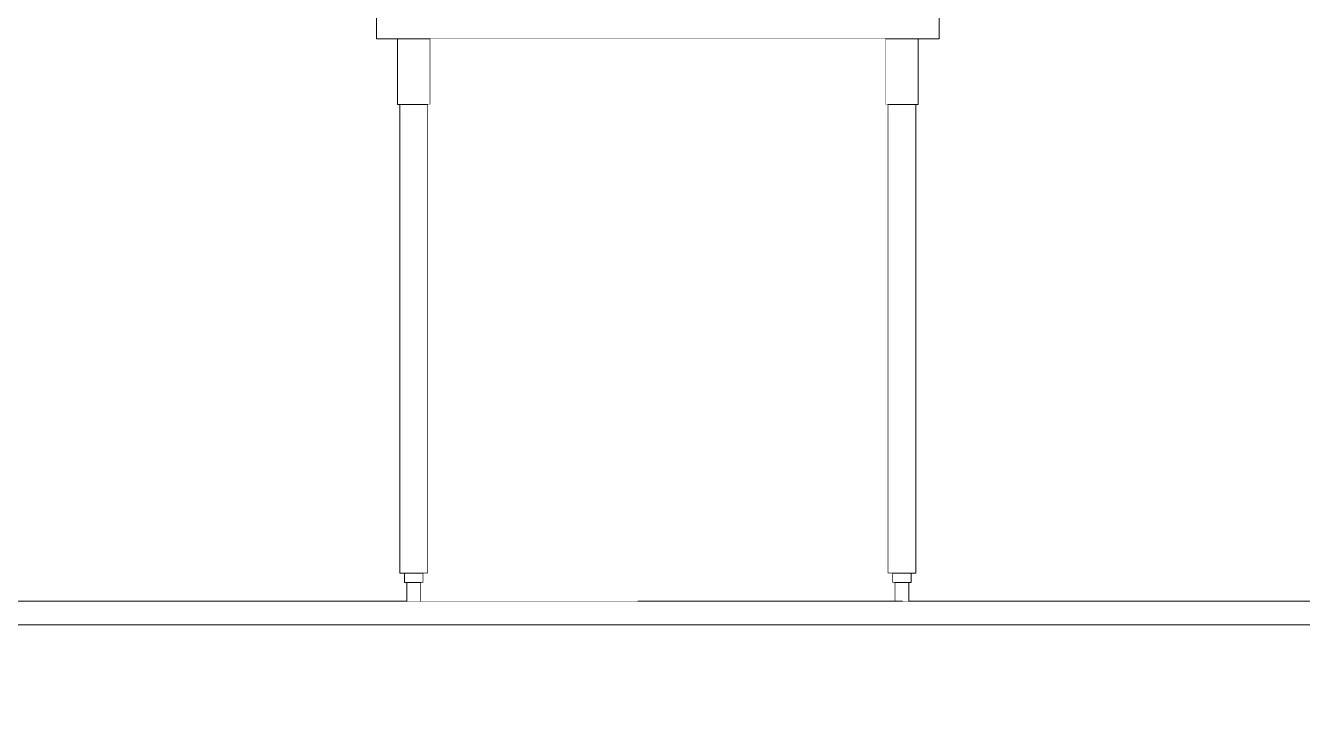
# Model space of a CAD drawing. Header units: millimetres. Extents: x -46169 to 228156, y -86316 to 18123.
# Drawn here: x 111793 to 113154, y -77188 to -76447 of the extents above; entities that cross this region are included whole.
import ezdxf

# ---------------------------------------------------------------- set-up
doc = ezdxf.new("R2010")
doc.units = ezdxf.units.MM
doc.header["$MEASUREMENT"] = 0
doc.linetypes.add('Dashed', pattern=[2822.222233, 1411.111116, -1411.111116])
doc.linetypes.add('Wipeout_Contour', pattern=[1000, 0, -1000])
doc.layers.add('0_Pen_No__105', color=7, linetype='Continuous', lineweight=15, true_color=0xa6a6a6)
doc.layers.add('New_A-35-M_FFE_Fixed_Pen_No__75', color=7, linetype='Continuous', lineweight=20, true_color=0x606060)
for name, color, linetype in [('New_A-20-M_Floor_Slab', 7, 'Continuous'), ('New_A-25-M_Wall_Int', 7, 'Continuous'), ('New_A-35-M_FFE_Fixed', 7, 'Continuous')]:
    doc.layers.add(name, color=color, linetype=linetype)
doc.layers.add('New_A-20-M_Floor_Slab_Pen_No__4', color=7, linetype='Continuous', lineweight=20)

# ---------------------------------------------------------------- blocks, each defined once
blk = doc.blocks.new('Section Elem_13_1', base_point=(104446.8, -81111))
at = {"color": 254, "linetype": 'Wipeout_Contour', "lineweight": 0, "ltscale": 557106.428295}
blk.add_wipeout([(126599.8, -77086), (126599.8, -77061), (105107.6, -77061), (105107.6, -77086)], dxfattribs=at).dxf.layer = 'New_A-20-M_Floor_Slab'
at = {"layer": 'New_A-20-M_Floor_Slab_Pen_No__4', "linetype": 'Continuous'}
blk.add_line((117133.7, -77061), (105107.6, -77061), dxfattribs=at)
at = {"color": 254, "linetype": 'Wipeout_Contour', "lineweight": 0, "ltscale": 557440.241387}
blk.add_wipeout([(105107.6, -77361), (126599.8, -77361), (126599.8, -77086), (105107.6, -77086)], dxfattribs=at).dxf.layer = 'New_A-20-M_Floor_Slab'
at = {"layer": 'New_A-20-M_Floor_Slab_Pen_No__4', "linetype": 'Continuous', "flags": 128}
blk.add_lwpolyline([(138228.8, -77086), (126599.8, -77086), (105107.6, -77086)], dxfattribs=at)
blk = doc.blocks.new('Section Elem_95_1', base_point=(104446.8, -81111))
at = {"color": 254, "linetype": 'Wipeout_Contour', "lineweight": 0, "ltscale": 543601.662471}
blk.add_wipeout([(112166.7, -76461), (112766.7, -76461), (112766.7, -76118.5), (112166.7, -76118.5)], dxfattribs=at).dxf.layer = 'New_A-35-M_FFE_Fixed'
at = {"color": 254, "linetype": 'Wipeout_Contour', "lineweight": 0, "ltscale": 544435.407814}
blk.add_wipeout([(112199.2, -77061), (112200.2, -77061), (112200.2, -77041), (112199.2, -77041)], dxfattribs=at).dxf.layer = 'New_A-35-M_FFE_Fixed'
at = {"color": 254, "linetype": 'Wipeout_Contour', "lineweight": 0, "ltscale": 544481.555799}
blk.add_wipeout([(112213.2, -77061), (112214.2, -77061), (112214.2, -77041), (112213.2, -77041)], dxfattribs=at).dxf.layer = 'New_A-35-M_FFE_Fixed'
at = {"color": 254, "linetype": 'Wipeout_Contour', "lineweight": 0, "ltscale": 546151.29993}
blk.add_wipeout([(112719.2, -77061), (112720.2, -77061), (112720.2, -77041), (112719.2, -77041)], dxfattribs=at).dxf.layer = 'New_A-35-M_FFE_Fixed'
at = {"color": 254, "linetype": 'Wipeout_Contour', "lineweight": 0, "ltscale": 546197.516123}
blk.add_wipeout([(112733.2, -77061), (112734.2, -77061), (112734.2, -77041), (112733.2, -77041)], dxfattribs=at).dxf.layer = 'New_A-35-M_FFE_Fixed'
at = {"layer": 'New_A-35-M_FFE_Fixed_Pen_No__75', "linetype": 'Continuous'}
for p, q in [((112166.7, -76118.5), (112166.7, -76461)), ((112766.7, -76461), (112766.7, -76118.5))]:
    blk.add_line(p, q, dxfattribs=at)
at = {"color": 254, "linetype": 'Wipeout_Contour', "lineweight": 0, "ltscale": 544441.590377}
blk.add_wipeout([(112200.2, -77061), (112202.9, -77061), (112202.9, -77041), (112200.2, -77041)], dxfattribs=at).dxf.layer = 'New_A-35-M_FFE_Fixed'
at = {"color": 254, "linetype": 'Wipeout_Contour', "lineweight": 0, "ltscale": 546157.491633}
blk.add_wipeout([(112720.2, -77061), (112722.9, -77061), (112722.9, -77041), (112720.2, -77041)], dxfattribs=at).dxf.layer = 'New_A-35-M_FFE_Fixed'
at = {"color": 254, "linetype": 'Wipeout_Contour', "lineweight": 0, "ltscale": 544452.298959}
blk.add_wipeout([(112202.9, -77061), (112206.7, -77061), (112206.7, -77041), (112202.9, -77041)], dxfattribs=at).dxf.layer = 'New_A-35-M_FFE_Fixed'
at = {"color": 254, "linetype": 'Wipeout_Contour', "lineweight": 0, "ltscale": 546168.216043}
blk.add_wipeout([(112722.9, -77061), (112726.7, -77061), (112726.7, -77041), (112722.9, -77041)], dxfattribs=at).dxf.layer = 'New_A-35-M_FFE_Fixed'
at = {"color": 254, "linetype": 'Wipeout_Contour', "lineweight": 0, "ltscale": 544393.751762}
blk.add_wipeout([(112196.7, -77041), (112198, -77041), (112198, -77031), (112196.7, -77031)], dxfattribs=at).dxf.layer = 'New_A-35-M_FFE_Fixed'
at = {"color": 254, "linetype": 'Wipeout_Contour', "lineweight": 0, "ltscale": 546109.739225}
blk.add_wipeout([(112716.7, -77041), (112718, -77041), (112718, -77031), (112716.7, -77031)], dxfattribs=at).dxf.layer = 'New_A-35-M_FFE_Fixed'
at = {"color": 254, "linetype": 'Wipeout_Contour', "lineweight": 0, "ltscale": 544464.664274}
blk.add_wipeout([(112206.7, -77061), (112210.4, -77061), (112210.4, -77041), (112206.7, -77041)], dxfattribs=at).dxf.layer = 'New_A-35-M_FFE_Fixed'
at = {"color": 254, "linetype": 'Wipeout_Contour', "lineweight": 0, "ltscale": 546180.599634}
blk.add_wipeout([(112726.7, -77061), (112730.4, -77061), (112730.4, -77041), (112726.7, -77041)], dxfattribs=at).dxf.layer = 'New_A-35-M_FFE_Fixed'
at = {"color": 254, "linetype": 'Wipeout_Contour', "lineweight": 0, "ltscale": 544401.995651}
blk.add_wipeout([(112198, -77041), (112201.7, -77041), (112201.7, -77031), (112198, -77031)], dxfattribs=at).dxf.layer = 'New_A-35-M_FFE_Fixed'
at = {"color": 254, "linetype": 'Wipeout_Contour', "lineweight": 0, "ltscale": 546117.995297}
blk.add_wipeout([(112718, -77041), (112721.7, -77041), (112721.7, -77031), (112718, -77031)], dxfattribs=at).dxf.layer = 'New_A-35-M_FFE_Fixed'
at = {"color": 254, "linetype": 'Wipeout_Contour', "lineweight": 0, "ltscale": 544475.373047}
blk.add_wipeout([(112210.4, -77061), (112213.2, -77061), (112213.2, -77041), (112210.4, -77041)], dxfattribs=at).dxf.layer = 'New_A-35-M_FFE_Fixed'
at = {"color": 254, "linetype": 'Wipeout_Contour', "lineweight": 0, "ltscale": 546191.324235}
blk.add_wipeout([(112730.4, -77061), (112733.2, -77061), (112733.2, -77041), (112730.4, -77041)], dxfattribs=at).dxf.layer = 'New_A-35-M_FFE_Fixed'
at = {"color": 254, "linetype": 'Wipeout_Contour', "lineweight": 0, "ltscale": 543802.278233}
blk.add_wipeout([(112191.7, -77031), (112193.7, -77031), (112193.7, -76531), (112191.7, -76531)], dxfattribs=at).dxf.layer = 'New_A-35-M_FFE_Fixed'
at = {"color": 254, "linetype": 'Wipeout_Contour', "lineweight": 0, "ltscale": 545520.056922}
blk.add_wipeout([(112711.7, -77031), (112713.7, -77031), (112713.7, -76531), (112711.7, -76531)], dxfattribs=at).dxf.layer = 'New_A-35-M_FFE_Fixed'
at = {"color": 254, "linetype": 'Wipeout_Contour', "lineweight": 0, "ltscale": 544416.274606}
blk.add_wipeout([(112201.7, -77041), (112206.7, -77041), (112206.7, -77031), (112201.7, -77031)], dxfattribs=at).dxf.layer = 'New_A-35-M_FFE_Fixed'
at = {"color": 254, "linetype": 'Wipeout_Contour', "lineweight": 0, "ltscale": 544455.286248}
blk.add_wipeout([(112215.3, -77041), (112216.7, -77041), (112216.7, -77031), (112215.3, -77031)], dxfattribs=at).dxf.layer = 'New_A-35-M_FFE_Fixed'
at = {"color": 254, "linetype": 'Wipeout_Contour', "lineweight": 0, "ltscale": 546132.295353}
blk.add_wipeout([(112721.7, -77041), (112726.7, -77041), (112726.7, -77031), (112721.7, -77031)], dxfattribs=at).dxf.layer = 'New_A-35-M_FFE_Fixed'
at = {"color": 254, "linetype": 'Wipeout_Contour', "lineweight": 0, "ltscale": 546171.364636}
blk.add_wipeout([(112735.3, -77041), (112736.7, -77041), (112736.7, -77031), (112735.3, -77031)], dxfattribs=at).dxf.layer = 'New_A-35-M_FFE_Fixed'
at = {"layer": 'New_A-35-M_FFE_Fixed_Pen_No__75', "linetype": 'Continuous'}
for p, q in [((112196.7, -77041), (112198, -77041)), ((112199.2, -77061), (112199.2, -77041)), ((112716.7, -77041), (112718, -77041)), ((112719.2, -77061), (112719.2, -77041))]:
    blk.add_line(p, q, dxfattribs=at)
at = {"color": 254, "linetype": 'Wipeout_Contour', "lineweight": 0, "ltscale": 543814.657046}
blk.add_wipeout([(112193.7, -77031), (112199.2, -77031), (112199.2, -76531), (112193.7, -76531)], dxfattribs=at).dxf.layer = 'New_A-35-M_FFE_Fixed'
at = {"color": 254, "linetype": 'Wipeout_Contour', "lineweight": 0, "ltscale": 545532.453949}
blk.add_wipeout([(112713.7, -77031), (112719.2, -77031), (112719.2, -76531), (112713.7, -76531)], dxfattribs=at).dxf.layer = 'New_A-35-M_FFE_Fixed'
at = {"color": 254, "linetype": 'Wipeout_Contour', "lineweight": 0, "ltscale": 544432.762722}
blk.add_wipeout([(112206.7, -77041), (112211.7, -77041), (112211.7, -77031), (112206.7, -77031)], dxfattribs=at).dxf.layer = 'New_A-35-M_FFE_Fixed'
at = {"color": 254, "linetype": 'Wipeout_Contour', "lineweight": 0, "ltscale": 546148.807832}
blk.add_wipeout([(112726.7, -77041), (112731.7, -77041), (112731.7, -77031), (112726.7, -77031)], dxfattribs=at).dxf.layer = 'New_A-35-M_FFE_Fixed'
at = {"layer": 'New_A-35-M_FFE_Fixed_Pen_No__75', "linetype": 'Continuous'}
for p, q in [((112198, -77041), (112201.7, -77041)), ((112718, -77041), (112721.7, -77041))]:
    blk.add_line(p, q, dxfattribs=at)
at = {"color": 254, "linetype": 'Wipeout_Contour', "lineweight": 0, "ltscale": 543150.929029}
blk.add_wipeout([(112189.2, -76531), (112191.5, -76531), (112191.5, -76461), (112189.2, -76461)], dxfattribs=at).dxf.layer = 'New_A-35-M_FFE_Fixed'
at = {"color": 254, "linetype": 'Wipeout_Contour', "lineweight": 0, "ltscale": 544870.72377}
blk.add_wipeout([(112709.2, -76531), (112711.5, -76531), (112711.5, -76461), (112709.2, -76461)], dxfattribs=at).dxf.layer = 'New_A-35-M_FFE_Fixed'
at = {"color": 254, "linetype": 'Wipeout_Contour', "lineweight": 0, "ltscale": 544447.042021}
blk.add_wipeout([(112211.7, -77041), (112215.3, -77041), (112215.3, -77031), (112211.7, -77031)], dxfattribs=at).dxf.layer = 'New_A-35-M_FFE_Fixed'
at = {"color": 254, "linetype": 'Wipeout_Contour', "lineweight": 0, "ltscale": 546163.108229}
blk.add_wipeout([(112731.7, -77041), (112735.3, -77041), (112735.3, -77031), (112731.7, -77031)], dxfattribs=at).dxf.layer = 'New_A-35-M_FFE_Fixed'
at = {"layer": 'New_A-35-M_FFE_Fixed_Pen_No__75', "linetype": 'Continuous'}
for p, q in [((112201.7, -77041), (112206.7, -77041)), ((112206.7, -77041), (112211.7, -77041)), ((112211.7, -77041), (112215.3, -77041)), ((112214.2, -77061), (112214.2, -77041)), ((112215.3, -77041), (112216.7, -77041)), ((112721.7, -77041), (112726.7, -77041)), ((112726.7, -77041), (112731.7, -77041)), ((112731.7, -77041), (112735.3, -77041)), ((112734.2, -77061), (112734.2, -77041)), ((112735.3, -77041), (112736.7, -77041))]:
    blk.add_line(p, q, dxfattribs=at)
at = {"color": 254, "linetype": 'Wipeout_Contour', "lineweight": 0, "ltscale": 543836.098057}
blk.add_wipeout([(112199.2, -77031), (112206.7, -77031), (112206.7, -76531), (112199.2, -76531)], dxfattribs=at).dxf.layer = 'New_A-35-M_FFE_Fixed'
at = {"color": 254, "linetype": 'Wipeout_Contour', "lineweight": 0, "ltscale": 543894.677826}
blk.add_wipeout([(112219.7, -77031), (112221.7, -77031), (112221.7, -76531), (112219.7, -76531)], dxfattribs=at).dxf.layer = 'New_A-35-M_FFE_Fixed'
at = {"color": 254, "linetype": 'Wipeout_Contour', "lineweight": 0, "ltscale": 545553.926502}
blk.add_wipeout([(112719.2, -77031), (112726.7, -77031), (112726.7, -76531), (112719.2, -76531)], dxfattribs=at).dxf.layer = 'New_A-35-M_FFE_Fixed'
at = {"color": 254, "linetype": 'Wipeout_Contour', "lineweight": 0, "ltscale": 545612.592432}
blk.add_wipeout([(112739.7, -77031), (112741.7, -77031), (112741.7, -76531), (112739.7, -76531)], dxfattribs=at).dxf.layer = 'New_A-35-M_FFE_Fixed'
at = {"layer": 'New_A-35-M_FFE_Fixed_Pen_No__75', "linetype": 'Continuous'}
for p, q in [((112191.7, -77031), (112193.7, -77031)), ((112193.7, -77031), (112199.2, -77031)), ((112196.7, -77041), (112196.7, -77031)), ((112711.7, -77031), (112713.7, -77031)), ((112713.7, -77031), (112719.2, -77031)), ((112716.7, -77041), (112716.7, -77031))]:
    blk.add_line(p, q, dxfattribs=at)
at = {"color": 254, "linetype": 'Wipeout_Contour', "lineweight": 0, "ltscale": 543165.387999}
blk.add_wipeout([(112191.5, -76531), (112197.9, -76531), (112197.9, -76461), (112191.5, -76461)], dxfattribs=at).dxf.layer = 'New_A-35-M_FFE_Fixed'
at = {"color": 254, "linetype": 'Wipeout_Contour', "lineweight": 0, "ltscale": 544885.203906}
blk.add_wipeout([(112711.5, -76531), (112717.9, -76531), (112717.9, -76461), (112711.5, -76461)], dxfattribs=at).dxf.layer = 'New_A-35-M_FFE_Fixed'
at = {"color": 254, "linetype": 'Wipeout_Contour', "lineweight": 0, "ltscale": 543860.856453}
blk.add_wipeout([(112206.7, -77031), (112214.2, -77031), (112214.2, -76531), (112206.7, -76531)], dxfattribs=at).dxf.layer = 'New_A-35-M_FFE_Fixed'
at = {"color": 254, "linetype": 'Wipeout_Contour', "lineweight": 0, "ltscale": 545578.721318}
blk.add_wipeout([(112726.7, -77031), (112734.2, -77031), (112734.2, -76531), (112726.7, -76531)], dxfattribs=at).dxf.layer = 'New_A-35-M_FFE_Fixed'
at = {"layer": 'New_A-35-M_FFE_Fixed_Pen_No__75', "linetype": 'Continuous'}
for p, q in [((112189.2, -76531), (112189.2, -76461)), ((112709.2, -76531), (112709.2, -76461)), ((112199.2, -77031), (112206.7, -77031)), ((112719.2, -77031), (112726.7, -77031))]:
    blk.add_line(p, q, dxfattribs=at)
at = {"color": 254, "linetype": 'Wipeout_Contour', "lineweight": 0, "ltscale": 543190.432048}
blk.add_wipeout([(112197.9, -76531), (112206.7, -76531), (112206.7, -76461), (112197.9, -76461)], dxfattribs=at).dxf.layer = 'New_A-35-M_FFE_Fixed'
at = {"color": 254, "linetype": 'Wipeout_Contour', "lineweight": 0, "ltscale": 544910.284613}
blk.add_wipeout([(112717.9, -76531), (112726.7, -76531), (112726.7, -76461), (112717.9, -76461)], dxfattribs=at).dxf.layer = 'New_A-35-M_FFE_Fixed'
at = {"color": 254, "linetype": 'Wipeout_Contour', "lineweight": 0, "ltscale": 543882.298243}
blk.add_wipeout([(112214.2, -77031), (112219.7, -77031), (112219.7, -76531), (112214.2, -76531)], dxfattribs=at).dxf.layer = 'New_A-35-M_FFE_Fixed'
at = {"color": 254, "linetype": 'Wipeout_Contour', "lineweight": 0, "ltscale": 545600.194643}
blk.add_wipeout([(112734.2, -77031), (112739.7, -77031), (112739.7, -76531), (112734.2, -76531)], dxfattribs=at).dxf.layer = 'New_A-35-M_FFE_Fixed'
at = {"layer": 'New_A-35-M_FFE_Fixed_Pen_No__75', "linetype": 'Continuous'}
for p, q in [((112189.2, -76531), (112191.5, -76531)), ((112191.5, -76531), (112197.9, -76531)), ((112191.7, -77031), (112191.7, -76531)), ((112709.2, -76531), (112711.5, -76531)), ((112711.5, -76531), (112717.9, -76531)), ((112711.7, -77031), (112711.7, -76531)), ((112206.7, -77031), (112214.2, -77031)), ((112214.2, -77031), (112219.7, -77031)), ((112216.7, -77041), (112216.7, -77031)), ((112219.7, -77031), (112221.7, -77031)), ((112726.7, -77031), (112734.2, -77031)), ((112734.2, -77031), (112739.7, -77031)), ((112736.7, -77041), (112736.7, -77031)), ((112739.7, -77031), (112741.7, -77031))]:
    blk.add_line(p, q, dxfattribs=at)
at = {"color": 254, "linetype": 'Wipeout_Contour', "lineweight": 0, "ltscale": 543258.856161}
blk.add_wipeout([(112221.8, -76531), (112224.2, -76531), (112224.2, -76461), (112221.8, -76461)], dxfattribs=at).dxf.layer = 'New_A-35-M_FFE_Fixed'
at = {"color": 254, "linetype": 'Wipeout_Contour', "lineweight": 0, "ltscale": 544978.808854}
blk.add_wipeout([(112741.8, -76531), (112744.2, -76531), (112744.2, -76461), (112741.8, -76461)], dxfattribs=at).dxf.layer = 'New_A-35-M_FFE_Fixed'
at = {"color": 254, "linetype": 'Wipeout_Contour', "lineweight": 0, "ltscale": 543219.351035}
blk.add_wipeout([(112206.7, -76531), (112215.4, -76531), (112215.4, -76461), (112206.7, -76461)], dxfattribs=at).dxf.layer = 'New_A-35-M_FFE_Fixed'
at = {"color": 254, "linetype": 'Wipeout_Contour', "lineweight": 0, "ltscale": 544939.245924}
blk.add_wipeout([(112726.7, -76531), (112735.4, -76531), (112735.4, -76461), (112726.7, -76461)], dxfattribs=at).dxf.layer = 'New_A-35-M_FFE_Fixed'
at = {"layer": 'New_A-35-M_FFE_Fixed_Pen_No__75', "linetype": 'Continuous'}
for p, q in [((112197.9, -76531), (112206.7, -76531)), ((112717.9, -76531), (112726.7, -76531))]:
    blk.add_line(p, q, dxfattribs=at)
at = {"color": 254, "linetype": 'Wipeout_Contour', "lineweight": 0, "ltscale": 543244.396143}
blk.add_wipeout([(112215.4, -76531), (112221.8, -76531), (112221.8, -76461), (112215.4, -76461)], dxfattribs=at).dxf.layer = 'New_A-35-M_FFE_Fixed'
at = {"color": 254, "linetype": 'Wipeout_Contour', "lineweight": 0, "ltscale": 544964.32768}
blk.add_wipeout([(112735.4, -76531), (112741.8, -76531), (112741.8, -76461), (112735.4, -76461)], dxfattribs=at).dxf.layer = 'New_A-35-M_FFE_Fixed'
at = {"layer": 'New_A-35-M_FFE_Fixed_Pen_No__75', "linetype": 'Continuous'}
for p, q in [((112166.7, -76461), (112766.7, -76461)), ((112224.2, -76531), (112224.2, -76461)), ((112744.2, -76531), (112744.2, -76461)), ((112206.7, -76531), (112215.4, -76531)), ((112215.4, -76531), (112221.8, -76531)), ((112221.7, -77031), (112221.7, -76531)), ((112221.8, -76531), (112224.2, -76531)), ((112726.7, -76531), (112735.4, -76531)), ((112735.4, -76531), (112741.8, -76531)), ((112741.7, -77031), (112741.7, -76531)), ((112741.8, -76531), (112744.2, -76531))]:
    blk.add_line(p, q, dxfattribs=at)
blk = doc.blocks.new('Section Elem_119_1', base_point=(104446.8, -81111))
at = {"color": 254, "linetype": 'Wipeout_Contour', "lineweight": 0, "ltscale": 2179372.298727853}
blk.add_wipeout([(112214.2, -77061), (112719.2, -77061), (112719.2, -77041), (112716.7, -77041), (112716.7, -77031), (112711.7, -77031), (112711.7, -76531), (112709.2, -76531), (112709.2, -76461), (112224.2, -76461), (112224.2, -76531), (112221.7, -76531), (112221.7, -77031), (112216.7, -77031), (112216.7, -77041), (112214.2, -77041)], dxfattribs=at).dxf.layer = 'New_A-25-M_Wall_Int'
blk = doc.blocks.new('A03 Atrium Longitudinal Section_STORY_MARKER', base_point=(104446.8, -81111))
at = {"layer": '0_Pen_No__105', "linetype": 'Dashed', "ltscale": 0.2}
blk.add_line((105107.6, -77061), (184115, -77061), dxfattribs=at)

msp = doc.modelspace()

# ---------------------------------------------------------------- block references
at = {"layer": 'New_A-20-M_Floor_Slab'}
msp.add_blockref('Section Elem_13_1', (104446.8, -81111), dxfattribs=at)

# ---------------------------------------------------------------- next in the draw order: block references
at = {"layer": 'New_A-35-M_FFE_Fixed'}
msp.add_blockref('Section Elem_95_1', (104446.8, -81111), dxfattribs=at)

# ---------------------------------------------------------------- next in the draw order: block references
at = {"layer": 'New_A-25-M_Wall_Int'}
msp.add_blockref('Section Elem_119_1', (104446.8, -81111), dxfattribs=at)

# ---------------------------------------------------------------- next in the draw order: block references
at = {"linetype": 'Continuous', "lineweight": 0}
msp.add_blockref('A03 Atrium Longitudinal Section_STORY_MARKER', (104446.8, -81111), dxfattribs=at)

doc.saveas('drawing.dxf')
